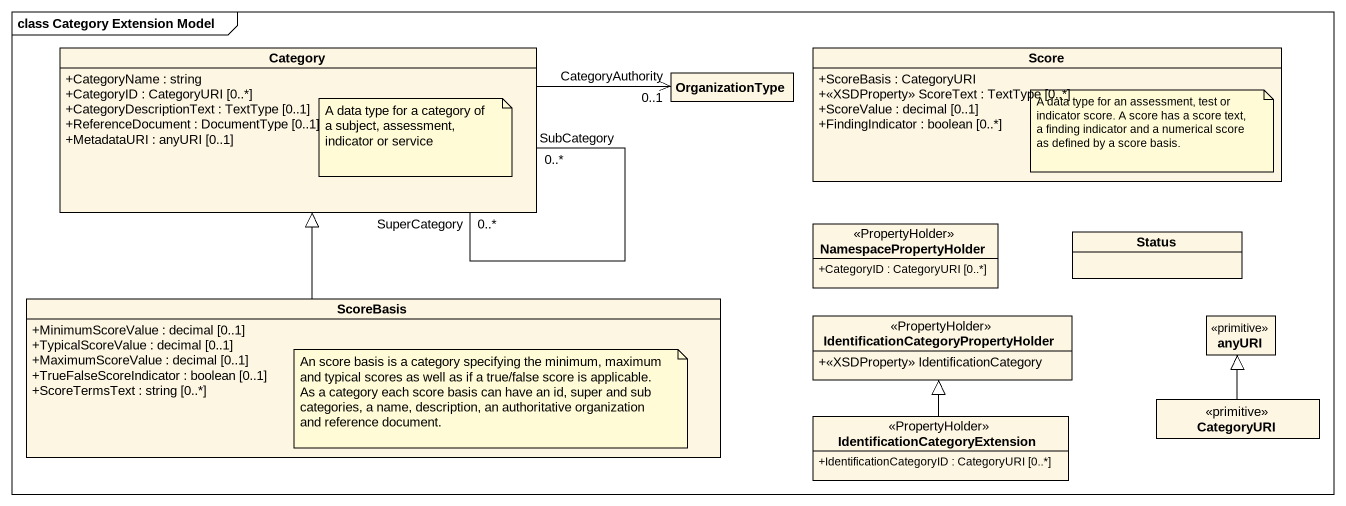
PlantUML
@startuml
mainframe class Category Extension Model
hide circle
hide empty members
skinparam classAttributeIconSize 0
class Category {
  +CategoryName : string
  +CategoryID : CategoryURI [0..*]
  +CategoryDescriptionText : TextType [0..1]
  +ReferenceDocument : DocumentType [0..1]
  +MetadataURI : anyURI [0..1]
}
class OrganizationType
class Score {
  +ScoreBasis : CategoryURI
  +<<XSDProperty>> ScoreText : TextType [0..*]
  +ScoreValue : decimal [0..1]
  +FindingIndicator : boolean [0..*]
}
class NamespacePropertyHolder <<PropertyHolder>> {
  +CategoryID : CategoryURI [0..*]
}
class Status
class ScoreBasis {
  +MinimumScoreValue : decimal [0..1]
  +TypicalScoreValue : decimal [0..1]
  +MaximumScoreValue : decimal [0..1]
  +TrueFalseScoreIndicator : boolean [0..1]
  +ScoreTermsText : string [0..*]
}
class "IdentificationCategoryPropertyHolder" as IdentificationCategoryProper <<PropertyHolder>> {
  +<<XSDProperty>> IdentificationCategory
}
class anyURI <<primitive>>
class CategoryURI <<primitive>>
class "IdentificationCategoryExtension" as IdentificationCategoryExtens <<PropertyHolder>> {
  +IdentificationCategoryID : CategoryURI [0..*]
}
Category "SuperCategory\n0..*" -- "SubCategory\n0..*" Category
Category -right-> "CategoryAuthority\n0..1" OrganizationType
ScoreBasis -up-|> Category
CategoryURI -up-|> anyURI
IdentificationCategoryExtens -up-|> IdentificationCategoryProper
note as N1
  A data type for a category of a subject, assessment, indicator or service
end note
note as N2
  A data type for an assessment, test or indicator score. A score has a score text, a finding indicator and a numerical score as defined by a score basis.
end note
note as N3
  An score basis is a category specifying the minimum, maximum and typical scores as well as if a true/false score is applicable. As a category each score basis can have an id, super and sub categories, a name, description, an authoritative organization and reference document.
end note
@enduml
